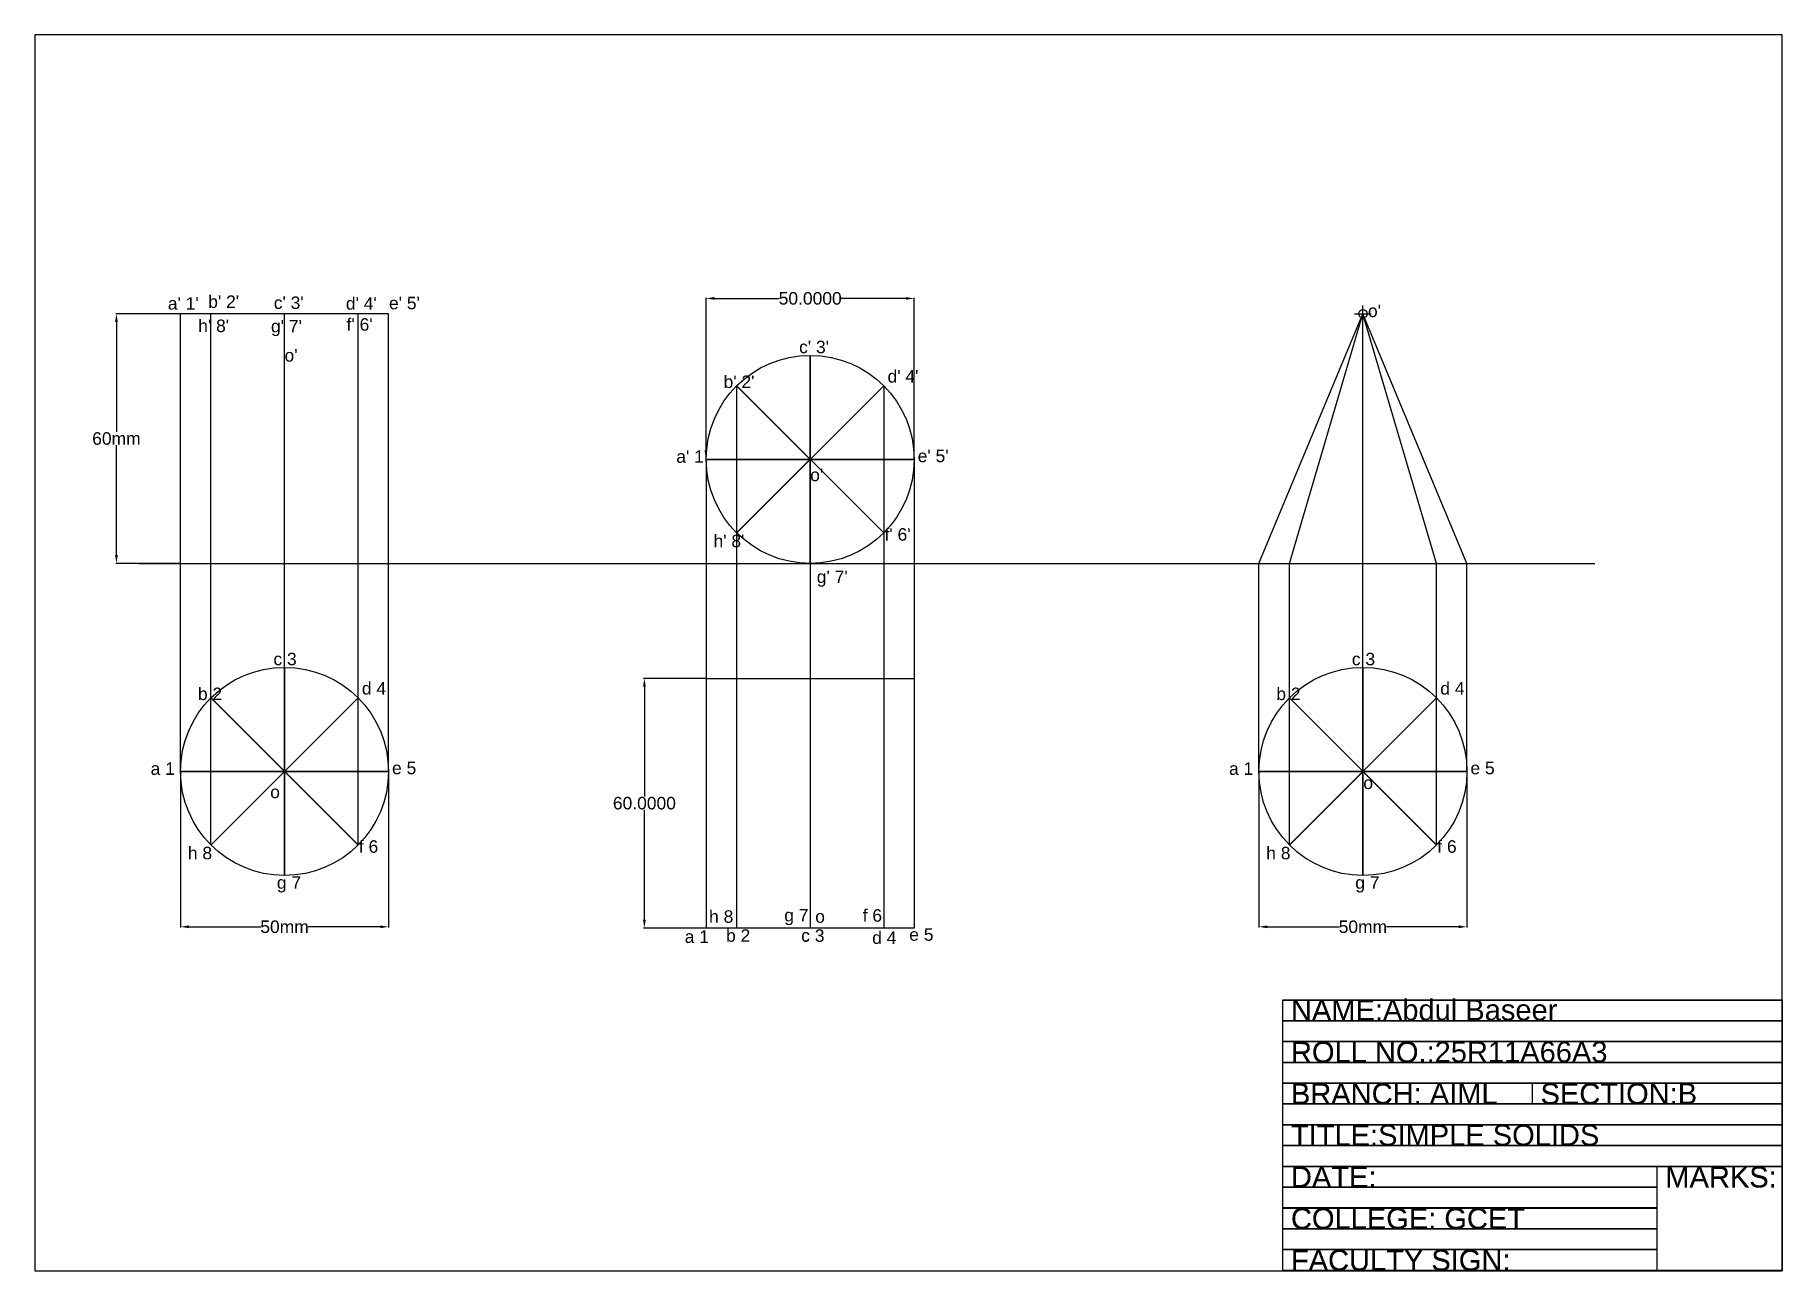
# Model space of a CAD drawing. Header units: millimetres. Extents: x 0 to 420, y 0 to 297.
import ezdxf

# ---------------------------------------------------------------- set-up
doc = ezdxf.new("R2010")
doc.units = ezdxf.units.MM
doc.header["$PDMODE"] = 34
doc.header["$PDSIZE"] = 2
doc.styles.get("Standard").update_dxf_attribs({"font": 'arial.ttf'})
doc.dimstyles.get("Standard").update_dxf_attribs({"dimtxt": 3, "dimasz": 2, "dimexe": 0.18, "dimexo": 0.0625, "dimgap": 0.09, "dimtad": 0, "dimtih": 1, "dimtoh": 1, "dimdec": 4, "dimzin": 0, "dimdsep": 46, "dimtxsty": 'Standard', "dimcen": 0.09, "dimadec": 0, "dimazin": 0, "dimtfac": 1, "dimtdec": 4, "dimtofl": 0, "dimtmove": 0, "dimatfit": 3, "dimfxl": 1, "dimtolj": 1, "dimtzin": 0, "dimarcsym": 0})

# ---------------------------------------------------------------- blocks, each defined once
blk = doc.blocks.new('*U6')
blk.add_line((0, 50), (0, 0))
blk = doc.blocks.new('*U7')
at = {"color": 0, "linetype": 'ByBlock', "lineweight": -2, "transparency": 16777216}
blk.add_blockref('*U6', (60, 95), dxfattribs=at)
for p, rotation in [((60, 145), 180), ((77.68, 102.32), 44.99999999999999), ((77.68, 137.68), 135), ((42.32, 137.68), 225.0000000000001), ((42.32, 102.32), 315.0000000000001), ((85, 120), 90), ((35, 120), 270)]:
    blk.add_blockref('*U6', p, dxfattribs=dict(at, rotation=rotation))
blk = doc.blocks.new('*U8')
blk.add_line((0, 50), (0, 0))
blk = doc.blocks.new('*U9')
at = {"color": 0, "linetype": 'ByBlock', "lineweight": -2, "transparency": 16777216}
blk.add_blockref('*U8', (60, 95), dxfattribs=at)
for p, rotation in [((60, 145), 180), ((77.68, 102.32), 44.99999999999999), ((77.68, 137.68), 135), ((42.32, 137.68), 225.0000000000001), ((42.32, 102.32), 315.0000000000001), ((85, 120), 90), ((35, 120), 270)]:
    blk.add_blockref('*U8', p, dxfattribs=dict(at, rotation=rotation))
blk = doc.blocks.new('*D13')
at = {"color": 0, "lineweight": -2, "transparency": 16777216}
for p, q in [((35, 119.94), (35, 82.48)), ((85, 119.94), (85, 82.48)), ((37, 82.66), (54.31, 82.66)), ((83, 82.66), (65.69, 82.66))]:
    blk.add_line(p, q, dxfattribs=at)
at = {"color": 0, "transparency": 16777216}
for points in [[(37, 83), (37, 82.33), (35, 82.66)], [(83, 83), (83, 82.33), (85, 82.66)]]:
    blk.add_solid(points, dxfattribs=at)
at = {"layer": 'Defpoints', "color": 0, "transparency": 16777216}
for p in [(35, 120), (85, 120), (85, 82.66)]:
    blk.add_point(p, dxfattribs=at)
at = {"color": 0, "transparency": 16777216, "insert": (60, 82.66), "char_height": 3, "attachment_point": 5}
blk.add_mtext('\\A1;50mm', dxfattribs=at)
blk = doc.blocks.new('*D14')
at = {"color": 0, "lineweight": -2, "transparency": 16777216}
for p, q in [((34.94, 230), (19.41, 230)), ((19.59, 228), (19.59, 201.62)), ((19.59, 172), (19.59, 198.38)), ((34.94, 170), (19.41, 170))]:
    blk.add_line(p, q, dxfattribs=at)
at = {"color": 0, "transparency": 16777216}
for points in [[(19.26, 228), (19.93, 228), (19.59, 230)], [(19.26, 172), (19.93, 172), (19.59, 170)]]:
    blk.add_solid(points, dxfattribs=at)
at = {"layer": 'Defpoints', "color": 0, "transparency": 16777216}
for p in [(19.59, 230), (35, 230), (35, 170)]:
    blk.add_point(p, dxfattribs=at)
at = {"color": 0, "transparency": 16777216, "insert": (19.59, 200), "char_height": 3, "attachment_point": 5}
blk.add_mtext('\\A1;60mm', dxfattribs=at)
blk = doc.blocks.new('*D15')
at = {"color": 0, "lineweight": -2, "transparency": 16777216}
for p, q in [((161.37, 195.06), (161.37, 233.86)), ((163.37, 233.68), (178.89, 233.68)), ((209.37, 233.68), (193.85, 233.68)), ((211.37, 195.06), (211.37, 233.86))]:
    blk.add_line(p, q, dxfattribs=at)
at = {"color": 0, "transparency": 16777216}
for points in [[(163.37, 234.01), (163.37, 233.35), (161.37, 233.68)], [(209.37, 234.01), (209.37, 233.35), (211.37, 233.68)]]:
    blk.add_solid(points, dxfattribs=at)
at = {"layer": 'Defpoints', "color": 0, "transparency": 16777216}
for p in [(211.37, 233.68), (161.37, 195), (211.37, 195)]:
    blk.add_point(p, dxfattribs=at)
at = {"color": 0, "transparency": 16777216, "insert": (186.37, 233.68), "char_height": 3, "attachment_point": 5}
blk.add_mtext('\\A1;50.0000', dxfattribs=at)
blk = doc.blocks.new('*D16')
at = {"color": 0, "lineweight": -2, "transparency": 16777216}
for p, q in [((161.31, 142.36), (146.33, 142.36)), ((146.51, 140.36), (146.51, 113.98)), ((146.51, 84.36), (146.51, 110.74)), ((161.31, 82.36), (146.33, 82.36))]:
    blk.add_line(p, q, dxfattribs=at)
at = {"color": 0, "transparency": 16777216}
for points in [[(146.18, 140.36), (146.84, 140.36), (146.51, 142.36)], [(146.18, 84.36), (146.84, 84.36), (146.51, 82.36)]]:
    blk.add_solid(points, dxfattribs=at)
at = {"layer": 'Defpoints', "color": 0, "transparency": 16777216}
for p in [(161.37, 142.36), (146.51, 82.36), (161.37, 82.36)]:
    blk.add_point(p, dxfattribs=at)
at = {"color": 0, "transparency": 16777216, "insert": (146.51, 112.36), "char_height": 3, "attachment_point": 5}
blk.add_mtext('\\A1;60.0000', dxfattribs=at)
blk = doc.blocks.new('*U17')
blk.add_line((0, 50), (0, 0))
blk = doc.blocks.new('*U18')
at = {"color": 0, "linetype": 'ByBlock', "lineweight": -2, "transparency": 16777216}
blk.add_blockref('*U17', (60, 95), dxfattribs=at)
for p, rotation in [((60, 145), 180), ((77.68, 102.32), 44.99999999999999), ((77.68, 137.68), 135), ((42.32, 137.68), 225.0000000000001), ((42.32, 102.32), 315.0000000000001), ((85, 120), 90), ((35, 120), 270)]:
    blk.add_blockref('*U17', p, dxfattribs=dict(at, rotation=rotation))
blk = doc.blocks.new('*D19')
at = {"color": 0, "lineweight": -2, "transparency": 16777216}
for p, q in [((294.24, 119.94), (294.24, 82.48)), ((344.24, 119.94), (344.24, 82.48)), ((296.24, 82.66), (313.55, 82.66)), ((342.24, 82.66), (324.93, 82.66))]:
    blk.add_line(p, q, dxfattribs=at)
at = {"color": 0, "transparency": 16777216}
for points in [[(296.24, 83), (296.24, 82.33), (294.24, 82.66)], [(342.24, 83), (342.24, 82.33), (344.24, 82.66)]]:
    blk.add_solid(points, dxfattribs=at)
at = {"layer": 'Defpoints', "color": 0, "transparency": 16777216}
for p in [(294.24, 120), (344.24, 120), (344.24, 82.66)]:
    blk.add_point(p, dxfattribs=at)
at = {"color": 0, "transparency": 16777216, "insert": (319.24, 82.66), "char_height": 3, "attachment_point": 5}
blk.add_mtext('\\A1;50mm', dxfattribs=at)

msp = doc.modelspace()

# ---------------------------------------------------------------- linework, layer by layer
for p, q in [((35, 170), (35, 230)), ((85, 230), (35, 230)), ((42.32233, 170), (42.32233, 230)), ((60, 170), (60, 230)), ((77.67767, 170), (77.67767, 230)), ((85, 170), (85, 230)), ((294.24339, 170), (319.24339, 230)), ((301.56572, 170), (319.24339, 230)), ((319.24339, 170), (319.24339, 230)), ((336.92106, 170), (319.24339, 230)), ((344.24339, 170), (319.24339, 230)), ((168.69002, 212.67767), (168.69002, 170)), ((204.04536, 212.67767), (204.04536, 170)), ((161.36769, 195), (161.36769, 170)), ((211.36769, 195), (211.36769, 170)), ((25, 170), (375, 170)), ((35, 120), (35, 170)), ((42.32233, 102.32233), (42.32233, 170)), ((60, 95), (60, 170)), ((77.67767, 102.32233), (77.67767, 170)), ((85, 120), (85, 170)), ((161.36769, 170), (161.36769, 82.36281)), ((168.69002, 170), (168.69002, 82.36281)), ((186.36769, 170), (186.36769, 82.36281)), ((204.04536, 170), (204.04536, 82.36281)), ((211.36769, 170), (211.36769, 82.36281)), ((294.24339, 120), (294.24339, 170)), ((301.56572, 102.32233), (301.56572, 170)), ((319.24339, 145), (319.24339, 170)), ((336.92106, 102.32233), (336.92106, 170)), ((344.24339, 120), (344.24339, 170)), ((161.36769, 142.36281), (211.36769, 142.36281)), ((211.36769, 82.36281), (161.36769, 82.36281)), ((420, 60.08527), (300, 60.08527)), ((420, 60), (300, 60)), ((420, 55.08527), (300, 55.08527)), ((420, 55), (300, 55)), ((420, 50.08527), (300, 50.08527)), ((420, 50), (300, 50)), ((420, 45.08527), (300, 45.08527)), ((420, 45), (300, 45)), ((360, 40.08527), (360, 45.08527)), ((360, 40), (360, 45)), ((420, 40.08527), (300, 40.08527)), ((420, 40), (300, 40)), ((420, 35.08527), (300, 35.08527)), ((420, 35), (300, 35)), ((420, 30.08527), (300, 30.08527)), ((420, 30), (300, 30)), ((420, 25.08527), (300, 25.08527)), ((420, 25.08527), (300, 25.08527)), ((420, 25), (300, 25)), ((420, 25), (300, 25)), ((390, 0.08527), (390, 25.08527)), ((390, 0), (390, 25)), ((390, 20.08527), (300, 20.08527)), ((390, 20), (300, 20)), ((390, 15.08527), (300, 15.08527)), ((390, 15), (300, 15)), ((390, 10.08527), (300, 10.08527)), ((390, 10), (300, 10)), ((390, 5.08527), (300, 5.08527)), ((390, 5), (300, 5)), ((420, 0.08527), (300, 0.08527)), ((420, 0), (300, 0)), ((420, 0.08527), (360, 0.08527)), ((420, 0), (360, 0))]:
    msp.add_line(p, q)
for points in [[(0, 0), (420, 0), (420, 297), (0, 297)], [(420, 0.08527), (300, 0.08527), (300, 65.08527), (420, 65.08527)], [(420, 0), (300, 0), (300, 65), (420, 65)]]:
    msp.add_lwpolyline(points, close=True)
for centre in [(186.36769, 195), (60, 120), (319.24339, 120)]:
    msp.add_circle(centre, 25)
msp.add_point((319.24339, 230))

# ---------------------------------------------------------------- block references
for name, p in [('*U9', (126.36769, 75)), ('*U7', (0, 0)), ('*U18', (259.24339, 0))]:
    msp.add_blockref(name, p)

# ---------------------------------------------------------------- texts
for s, height, p in [("a' 1'", 3, (31.9514, 230.98175)), (" b' 2'", 3, (40.49398, 231.39589)), ("c' 3'", 3, (57.41326, 231.14741)), ("d' 4'", 3, (74.74723, 230.98175)), ("e' 5'", 3, (85.11443, 231.06458)), ("o'", 3, (320.45454, 229.1957)), ("h' 8'", 3, (39.24991, 225.598)), ("g' 7'", 3, (56.75196, 225.51518)), (" f' 6'", 3, (73.75198, 225.92931)), ("c' 3'", 3, (183.69952, 220.51763)), ("o'", 3, (60, 218.50382)), ("b' 2'", 3, (165.54878, 212.15155)), ("d' 4'", 3, (204.9651, 213.46387)), ("a' 1'", 3, (154.17738, 194.1803)), ("e' 5'", 3, (212.21098, 194.32986)), ("o'", 3, (186.36769, 189.7681)), ("h' 8'", 3, (163.12736, 173.88389)), ("f' 6'", 3, (204.23925, 175.45796)), ("g' 7'", 3, (187.94835, 165.2899)), ('c 3 ', 3, (57.33183, 145.51763)), ('c 3 ', 3, (316.57523, 145.51763)), ('b 2', 3, (39.1811, 137.15155)), ('d 4', 3, (78.59741, 138.46387)), ('b 2', 3, (298.42449, 137.15155)), ('d 4', 3, (337.84081, 138.46387)), ('a 1', 3, (27.8097, 119.1803)), ('e 5', 3, (85.84329, 119.32986)), ('a 1', 3, (287.05309, 119.1803)), ('e 5', 3, (345.08668, 119.32986)), ('o', 3, (319.33927, 115.77161)), ('o', 3, (56.55952, 113.57369)), ('h 8', 3, (36.75967, 98.88389)), ('f 6', 3, (77.87156, 100.45796)), ('h 8', 3, (296.00307, 98.88389)), ('f 6', 3, (337.11495, 100.45796)), ('g 7', 3, (58.16938, 91.80058)), ('g 7', 3, (317.41277, 91.80058)), ('h 8', 3, (162.06131, 83.63277)), ('g 7', 3, (180.14048, 83.95501)), ('o', 3, (187.57623, 83.64979)), ('f 6', 3, (198.98356, 83.88707)), ('a 1', 3, (156.20467, 78.7991)), ('b 2', 3, (166.13548, 79.05339)), ('c 3 ', 3, (184.21466, 79.05749)), ('c', 3, (184.21466, 79.1066)), ('d 4', 3, (201.27529, 78.5448)), ('e 5', 3, (210.18756, 79.30974)), (' NAME:Abdul Baseer', 5, (300, 60.18454)), (' NAME:', 5, (300, 60.09927)), (' ROLL NO.:25R11A66A3', 5, (300, 50.08527)), (' ROLL NO.:', 5, (300, 50)), (' BRANCH: AIML', 5, (300, 40.08527)), (' BRANCH: ', 5, (300, 40)), (' SECTION:B', 5, (360, 40.08527)), (' SECTION:', 5, (360, 40)), (' TITLE:SIMPLE SOLIDS', 5, (300, 30.08527)), (' TITLE:', 5, (300, 30)), (' DATE: ', 5, (300, 20.08527)), (' DATE: ', 5, (300, 20)), (' MARKS:', 5, (390, 20.08527)), (' MARKS:', 5, (390, 20)), (' COLLEGE: GCET', 5, (300, 10.08527)), (' COLLEGE: GCET', 5, (300, 10)), (' FACULTY SIGN:', 5, (300, 0.08527)), (' FACULTY SIGN:', 5, (300, 0))]:
    msp.add_text(s, height=height).set_placement(p)

# ---------------------------------------------------------------- dimensions: what is measured, and where the dimension line sits
dim = msp.add_linear_dim(base=(211.36769, 233.68025), p1=(161.36769, 195), p2=(211.36769, 195), dimstyle='Standard')
dim.commit()
dim.dimension.update_dxf_attribs({"geometry": '*D15', "text_midpoint": (186.36769, 233.68025)})
dim = msp.add_linear_dim(base=(19.59334, 230), p1=(35, 170), p2=(35, 230), angle=90, text='60mm', dimstyle='Standard')
dim.commit()
dim.dimension.update_dxf_attribs({"geometry": '*D14', "text_midpoint": (19.59334, 200)})
dim = msp.add_linear_dim(base=(146.50995, 82.36281), p1=(161.36769, 142.36281), p2=(161.36769, 82.36281), angle=90, dimstyle='Standard')
dim.commit()
dim.dimension.update_dxf_attribs({"geometry": '*D16', "text_midpoint": (146.50995, 112.36281)})
for base, p1, p2, picture, middle in [((85, 82.66385), (35, 120), (85, 120), '*D13', (60, 82.66385)), ((344.24339, 82.66385), (294.24339, 120), (344.24339, 120), '*D19', (319.24339, 82.66385))]:
    dim = msp.add_linear_dim(base=base, p1=p1, p2=p2, text='50mm', dimstyle='Standard')
    dim.commit()
    dim.dimension.update_dxf_attribs({"geometry": picture, "text_midpoint": middle})

doc.saveas('drawing.dxf')
